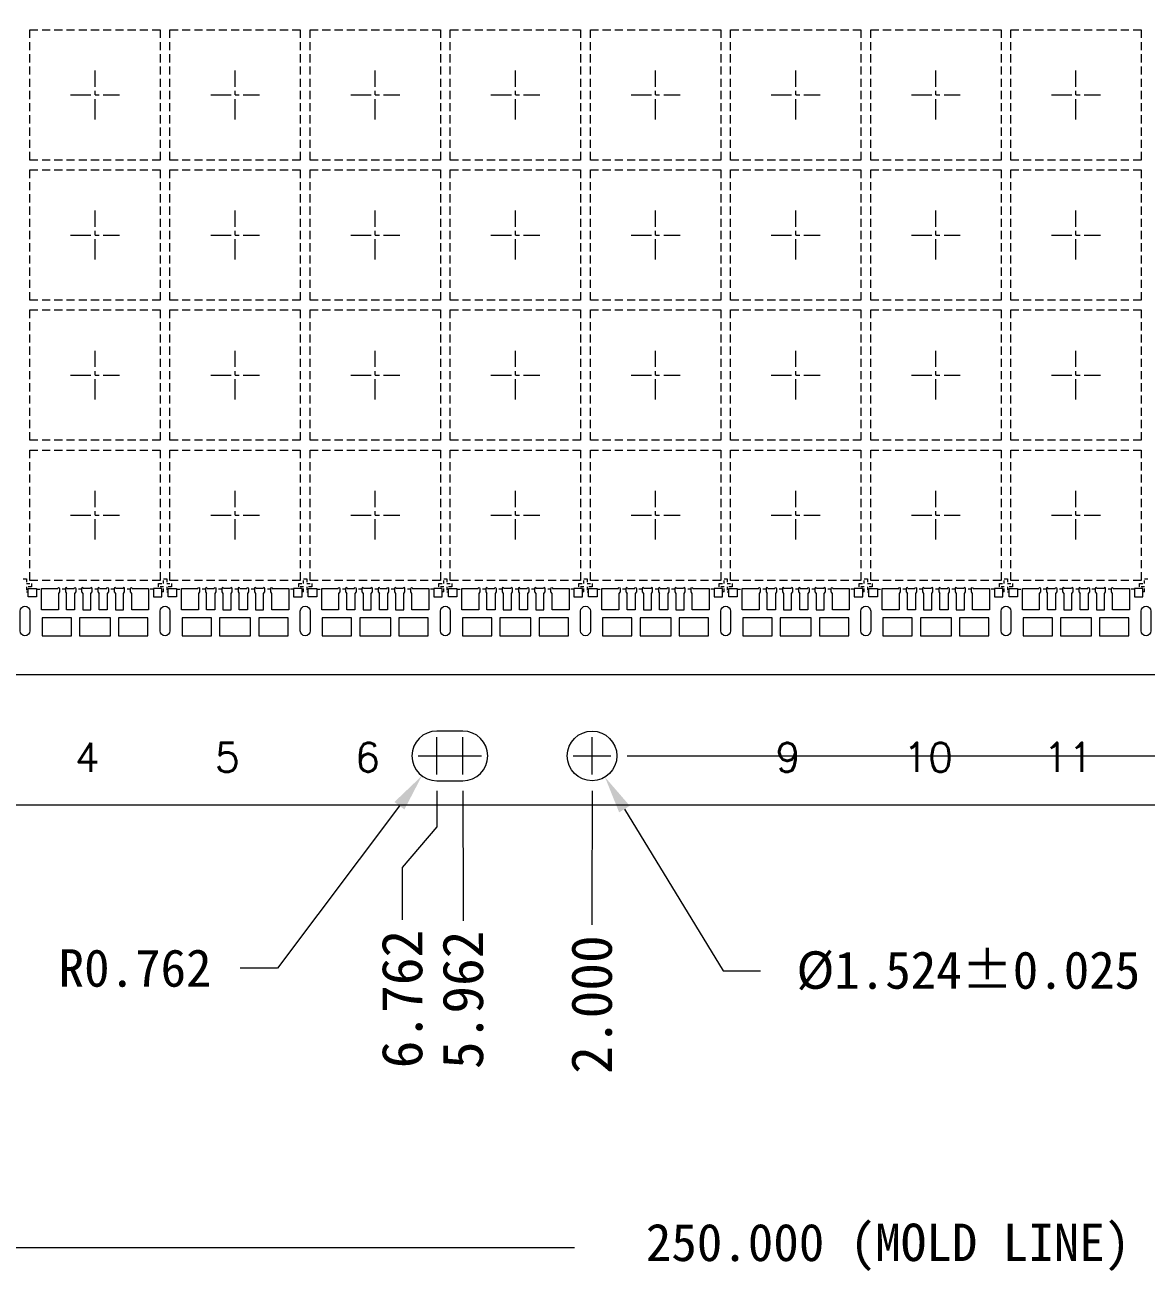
# Model space of a CAD drawing. Header units: millimetres. Extents: x -176 to -53, y -166 to -6.
# Drawn here: x -131.69 to -97.29, y -108.79 to -70.54 of the extents above; entities that cross this region are included whole.
import ezdxf

# ---------------------------------------------------------------- set-up
doc = ezdxf.new("R2010")
doc.units = ezdxf.units.MM
for name, pattern in [('CENTER', [2, 1.25, -0.25, 0.25, -0.25]), ('DASHED', [0.75, 0.5, -0.25]), ('HIDDEN', [0.375, 0.25, -0.125])]:
    doc.linetypes.add(name, pattern=pattern)
doc.layers.get('Defpoints').update_dxf_attribs({"lineweight": 18})
for name, color, linetype, lineweight in [('1', 7, 'Continuous', 18), ('1D', 4, 'Continuous', 18), ('2D', 4, 'Continuous', 18), ('PKG', 6, 'HIDDEN', 9)]:
    doc.layers.add(name, color=color, linetype=linetype, lineweight=lineweight)
doc.layers.add('中心线', color=1, linetype='CENTER')
doc.layers.add('标注', color=4, linetype='Continuous')
doc.styles.add('宋体', font='SimSun.ttf')
doc.dimstyles.new('St. ZB', dxfattribs={"dimtxt": 1.25, "dimasz": 0.8, "dimexe": 0.3, "dimexo": 0.2, "dimgap": 0.3, "dimtad": 0, "dimdec": 3, "dimzin": 0, "dimdsep": 46, "dimtxsty": '宋体', "dimcen": 0.09, "dimdle": 1.6, "dimclrd": 7, "dimclre": 1, "dimclrt": 256, "dimadec": 0, "dimazin": 0, "dimtfac": 1, "dimtdec": 3, "dimtmove": 0, "dimatfit": 3, "dimfxl": 1, "dimtolj": 1, "dimtzin": 0, "dimarcsym": 0})

# ---------------------------------------------------------------- blocks, each defined once
blk = doc.blocks.new('*D10')
at = {"layer": 'Defpoints', "color": 0, "transparency": 16777216}
for p in [(2203.711, 712.452), (2234.511, 657.764), (2246.019, 657.764)]:
    blk.add_point(p, dxfattribs=at)
at = {"layer": '标注', "color": 4, "linetype": 'Continuous', "lineweight": 5, "transparency": 16777216}
blk.add_line((2235.011, 657.764), (2246.019, 657.764), dxfattribs=at)
at = {"layer": '标注', "lineweight": 0, "transparency": 16777216, "insert": (2248.895, 657.764), "char_height": 1.25, "attachment_point": 5, "style": '宋体'}
blk.add_mtext('\\A1;54.688', dxfattribs=at)
blk = doc.blocks.new('*D11')
at = {"layer": 'Defpoints', "color": 0, "transparency": 16777216}
for p in [(2203.711, 712.452), (2234.511, 653.464), (2246.019, 653.464)]:
    blk.add_point(p, dxfattribs=at)
at = {"layer": '标注', "color": 4, "linetype": 'Continuous', "lineweight": 5, "transparency": 16777216}
blk.add_line((2235.011, 653.464), (2246.019, 653.464), dxfattribs=at)
at = {"layer": '标注', "lineweight": 0, "transparency": 16777216, "insert": (2248.895, 653.464), "char_height": 1.25, "attachment_point": 5, "style": '宋体'}
blk.add_mtext('\\A1;58.988', dxfattribs=at)
blk = doc.blocks.new('*D12')
at = {"layer": 'Defpoints', "color": 0, "transparency": 16777216}
for p in [(2203.711, 712.452), (2234.511, 649.164), (2246.019, 649.164)]:
    blk.add_point(p, dxfattribs=at)
at = {"layer": '标注', "color": 4, "linetype": 'Continuous', "lineweight": 5, "transparency": 16777216}
blk.add_line((2235.011, 649.164), (2246.019, 649.164), dxfattribs=at)
at = {"layer": '标注', "lineweight": 0, "transparency": 16777216, "insert": (2248.906, 649.164), "char_height": 1.25, "attachment_point": 5, "style": '宋体'}
blk.add_mtext('\\A1;63.288', dxfattribs=at)
blk = doc.blocks.new('*D13')
at = {"layer": 'Defpoints', "color": 0, "transparency": 16777216}
for p in [(2203.711, 712.452), (2234.511, 644.864), (2246.019, 644.864)]:
    blk.add_point(p, dxfattribs=at)
at = {"layer": '标注', "color": 4, "linetype": 'Continuous', "lineweight": 5, "transparency": 16777216}
blk.add_line((2235.011, 644.864), (2246.019, 644.864), dxfattribs=at)
at = {"layer": '标注', "lineweight": 0, "transparency": 16777216, "insert": (2248.906, 644.864), "char_height": 1.25, "attachment_point": 5, "style": '宋体'}
blk.add_mtext('\\A1;67.588', dxfattribs=at)
blk = doc.blocks.new('*D37')
at = {"layer": 'Defpoints', "color": 0, "transparency": 16777216}
for p in [(2203.711, 712.452), (2158.499, 638.978), (2164.966, 638.964)]:
    blk.add_point(p, dxfattribs=at)
at = {"layer": '标注', "color": 4, "linetype": 'Continuous', "lineweight": 5, "transparency": 16777216}
for p, q in [((2160.099, 638.978), (2158.499, 638.978)), ((2161.699, 638.964), (2160.099, 638.978)), ((2164.466, 638.964), (2161.699, 638.964))]:
    blk.add_line(p, q, dxfattribs=at)
at = {"layer": '标注', "lineweight": 0, "transparency": 16777216, "insert": (2149.791, 638.978), "char_height": 1.25, "attachment_point": 5, "style": '宋体'}
blk.add_mtext('\\A1;73.4880%%p0.300 TAPE', dxfattribs=at)
blk = doc.blocks.new('*D38')
at = {"layer": 'Defpoints', "color": 0, "transparency": 16777216}
for p in [(2203.711, 712.452), (2158.577, 635.95), (2165.461, 635.964)]:
    blk.add_point(p, dxfattribs=at)
at = {"layer": '标注', "color": 4, "linetype": 'Continuous', "lineweight": 5, "transparency": 16777216}
for p, q in [((2160.177, 635.95), (2158.577, 635.95)), ((2161.777, 635.964), (2160.177, 635.95)), ((2164.961, 635.964), (2161.777, 635.964))]:
    blk.add_line(p, q, dxfattribs=at)
at = {"layer": '标注', "lineweight": 0, "transparency": 16777216, "insert": (2155.704, 635.95), "char_height": 1.25, "attachment_point": 5, "style": '宋体'}
blk.add_mtext('\\A1;76.488', dxfattribs=at)
blk = doc.blocks.new('*D41')
at = {"layer": 'Defpoints', "color": 0, "transparency": 16777216}
for p in [(2203.711, 712.452), (2196.949, 636.901), (2195.888, 632.449)]:
    blk.add_point(p, dxfattribs=at)
at = {"layer": '标注', "color": 4, "linetype": 'Continuous', "lineweight": 5, "transparency": 16777216}
for p, q in [((2196.949, 636.401), (2196.949, 635.301)), ((2196.949, 635.301), (2195.888, 634.049)), ((2195.888, 634.049), (2195.888, 632.449))]:
    blk.add_line(p, q, dxfattribs=at)
at = {"layer": '标注', "lineweight": 0, "transparency": 16777216, "insert": (2195.888, 630.013), "char_height": 1.25, "attachment_point": 5, "rotation": 90, "style": '宋体'}
blk.add_mtext('\\A1;6.762', dxfattribs=at)
blk = doc.blocks.new('*D42')
at = {"layer": 'Defpoints', "color": 0, "transparency": 16777216}
for p in [(2203.711, 712.452), (2197.749, 636.901), (2197.753, 632.417)]:
    blk.add_point(p, dxfattribs=at)
at = {"layer": '标注', "color": 4, "linetype": 'Continuous', "lineweight": 5, "transparency": 16777216}
for p, q in [((2197.749, 636.401), (2197.749, 635.301)), ((2197.749, 635.301), (2197.753, 634.017)), ((2197.753, 634.017), (2197.753, 632.417))]:
    blk.add_line(p, q, dxfattribs=at)
at = {"layer": '标注', "lineweight": 0, "transparency": 16777216, "insert": (2197.753, 629.99), "char_height": 1.25, "attachment_point": 5, "rotation": 90, "style": '宋体'}
blk.add_mtext('\\A1;5.962', dxfattribs=at)
blk = doc.blocks.new('*D43')
at = {"layer": 'Defpoints', "color": 0, "transparency": 16777216}
for p in [(2203.711, 712.452), (2201.711, 636.901), (2201.704, 632.289)]:
    blk.add_point(p, dxfattribs=at)
at = {"layer": '标注', "color": 4, "linetype": 'Continuous', "lineweight": 5, "transparency": 16777216}
for p, q in [((2201.711, 636.401), (2201.711, 635.301)), ((2201.711, 635.301), (2201.704, 633.889)), ((2201.704, 633.889), (2201.704, 632.289))]:
    blk.add_line(p, q, dxfattribs=at)
at = {"layer": '标注', "lineweight": 0, "transparency": 16777216, "insert": (2201.704, 629.845), "char_height": 1.25, "attachment_point": 5, "rotation": 90, "style": '宋体'}
blk.add_mtext('\\A1;2.000', dxfattribs=at)
blk = doc.blocks.new('*D44')
at = {"layer": 'Defpoints', "color": 0, "transparency": 16777216}
for p in [(2203.711, 712.452), (2202.286, 637.476), (2246.253, 636.875)]:
    blk.add_point(p, dxfattribs=at)
at = {"layer": '标注', "color": 4, "linetype": 'Continuous', "lineweight": 5, "transparency": 16777216}
for p, q in [((2202.786, 637.476), (2243.053, 637.476)), ((2243.053, 637.476), (2244.653, 636.875)), ((2244.653, 636.875), (2246.253, 636.875))]:
    blk.add_line(p, q, dxfattribs=at)
at = {"layer": '标注', "lineweight": 0, "transparency": 16777216, "insert": (2249.133, 636.875), "char_height": 1.25, "attachment_point": 5, "style": '宋体'}
blk.add_mtext('\\A1;74.976', dxfattribs=at)
blk = doc.blocks.new('*D45')
at = {"layer": 'Defpoints', "color": 0, "transparency": 16777216}
for p in [(2203.711, 712.452), (2158.046, 647.464), (2164.461, 647.464)]:
    blk.add_point(p, dxfattribs=at)
at = {"layer": '标注', "color": 4, "linetype": 'Continuous', "lineweight": 5, "transparency": 16777216}
blk.add_line((2163.961, 647.464), (2158.046, 647.464), dxfattribs=at)
at = {"layer": '标注', "lineweight": 0, "transparency": 16777216, "insert": (2155.159, 647.464), "char_height": 1.25, "attachment_point": 5, "style": '宋体'}
blk.add_mtext('\\A1;64.988', dxfattribs=at)
blk = doc.blocks.new('*D47')
at = {"layer": 'Defpoints', "color": 0, "transparency": 16777216}
for p in [(2203.711, 712.452), (2168.961, 639.964), (2167.668, 632.405)]:
    blk.add_point(p, dxfattribs=at)
at = {"layer": '标注', "color": 4, "linetype": 'Continuous', "lineweight": 5, "transparency": 16777216}
for p, q in [((2168.961, 639.464), (2168.961, 635.605)), ((2168.961, 635.605), (2167.668, 634.005)), ((2167.668, 634.005), (2167.668, 632.405))]:
    blk.add_line(p, q, dxfattribs=at)
at = {"layer": '标注', "lineweight": 0, "transparency": 16777216, "insert": (2167.668, 629.521), "char_height": 1.25, "attachment_point": 5, "rotation": 90, "style": '宋体'}
blk.add_mtext('\\A1;34.750', dxfattribs=at)

msp = doc.modelspace()

# ---------------------------------------------------------------- hatches: boundary and pattern name
at = {"layer": '标注', "lineweight": 0}
for points in [[(-120.3512, -94.393), (-120.0445, -94.623), (-119.5079, -93.588)], [(-113.1296, -94.511), (-113.4569, -94.7105), (-113.892, -93.6289)]]:
    msp.add_hatch(color=256, dxfattribs=at).paths.add_polyline_path(points, flags=0)

# ---------------------------------------------------------------- linework, layer by layer
at = {"color": 6, "linetype": 'ByBlock', "lineweight": 0, "elevation": -0.0291}
msp.add_lwpolyline([(-75.0388, -94.4903), (-150.5388, -94.4903), (-151.5388, -93.4903), (-151.5388, -93.4903), (-151.5388, -93.4903), (-151.5388, -82.9903), (-150.9388, -82.9903, 0.4142136), (-150.5388, -82.5903), (-150.5388, -63.3903, 0.4142136), (-150.9388, -62.9903), (-151.5388, -62.9903), (-151.5388, -47.9903), (-150.9388, -47.9903, 0.4142136), (-150.5388, -47.5903), (-150.5388, -28.3903, 0.4142136), (-150.9388, -27.9903), (-151.5388, -27.9903), (-151.5388, -17.4903), (-151.5388, -17.4903), (-151.5388, -17.4903), (-150.5388, -16.4903), (-75.0388, -16.4903)], format="xyb", dxfattribs=at)
at = {"lineweight": 0, "ltscale": 10, "elevation": -0.0291}
for points in [[(-131.5388, -88.5353), (-131.5388, -89.1403, -1), (-131.8388, -89.1403), (-131.8388, -88.5353, -1)], [(-127.2388, -88.5353), (-127.2388, -89.1403, -1), (-127.5388, -89.1403), (-127.5388, -88.5353, -1)], [(-122.9388, -88.5353), (-122.9388, -89.1403, -1), (-123.2388, -89.1403), (-123.2388, -88.5353, -1)], [(-118.6388, -88.5353), (-118.6388, -89.1403, -1), (-118.9388, -89.1403), (-118.9388, -88.5353, -1)], [(-114.3388, -88.5353), (-114.3388, -89.1403, -1), (-114.6388, -89.1403), (-114.6388, -88.5353, -1)], [(-110.0388, -88.5353), (-110.0388, -89.1403, -1), (-110.3388, -89.1403), (-110.3388, -88.5353, -1)], [(-105.7388, -88.5353), (-105.7388, -89.1403, -1), (-106.0388, -89.1403), (-106.0388, -88.5353, -1)], [(-101.4388, -88.5353), (-101.4388, -89.1403, -1), (-101.7388, -89.1403), (-101.7388, -88.5353, -1)], [(-97.1388, -88.5353), (-97.1388, -89.1403, -1), (-97.4388, -89.1403), (-97.4388, -88.5353, -1)]]:
    msp.add_lwpolyline(points, format="xyb", close=True, dxfattribs=at)
for points in [[(-131.1638, -88.7403), (-131.1638, -89.2903), (-130.2638, -89.2903), (-130.2638, -88.7403)], [(-130.0138, -88.7403), (-130.0138, -89.2903), (-129.0638, -89.2903), (-129.0638, -88.7403)], [(-128.8138, -88.7403), (-128.8138, -89.2903), (-127.9138, -89.2903), (-127.9138, -88.7403)], [(-126.8638, -88.7403), (-126.8638, -89.2903), (-125.9638, -89.2903), (-125.9638, -88.7403)], [(-125.7138, -88.7403), (-125.7138, -89.2903), (-124.7638, -89.2903), (-124.7638, -88.7403)], [(-124.5138, -88.7403), (-124.5138, -89.2903), (-123.6138, -89.2903), (-123.6138, -88.7403)], [(-122.5638, -88.7403), (-122.5638, -89.2903), (-121.6638, -89.2903), (-121.6638, -88.7403)], [(-121.4138, -88.7403), (-121.4138, -89.2903), (-120.4638, -89.2903), (-120.4638, -88.7403)], [(-120.2138, -88.7403), (-120.2138, -89.2903), (-119.3138, -89.2903), (-119.3138, -88.7403)], [(-118.2638, -88.7403), (-118.2638, -89.2903), (-117.3638, -89.2903), (-117.3638, -88.7403)], [(-117.1138, -88.7403), (-117.1138, -89.2903), (-116.1638, -89.2903), (-116.1638, -88.7403)], [(-115.9138, -88.7403), (-115.9138, -89.2903), (-115.0138, -89.2903), (-115.0138, -88.7403)], [(-113.9638, -88.7403), (-113.9638, -89.2903), (-113.0638, -89.2903), (-113.0638, -88.7403)], [(-112.8138, -88.7403), (-112.8138, -89.2903), (-111.8638, -89.2903), (-111.8638, -88.7403)], [(-111.6138, -88.7403), (-111.6138, -89.2903), (-110.7138, -89.2903), (-110.7138, -88.7403)], [(-109.6638, -88.7403), (-109.6638, -89.2903), (-108.7638, -89.2903), (-108.7638, -88.7403)], [(-108.5138, -88.7403), (-108.5138, -89.2903), (-107.5638, -89.2903), (-107.5638, -88.7403)], [(-107.3138, -88.7403), (-107.3138, -89.2903), (-106.4138, -89.2903), (-106.4138, -88.7403)], [(-105.3638, -88.7403), (-105.3638, -89.2903), (-104.4638, -89.2903), (-104.4638, -88.7403)], [(-104.2138, -88.7403), (-104.2138, -89.2903), (-103.2638, -89.2903), (-103.2638, -88.7403)], [(-103.0138, -88.7403), (-103.0138, -89.2903), (-102.1138, -89.2903), (-102.1138, -88.7403)], [(-101.0638, -88.7403), (-101.0638, -89.2903), (-100.1638, -89.2903), (-100.1638, -88.7403)], [(-99.9138, -88.7403), (-99.9138, -89.2903), (-98.9638, -89.2903), (-98.9638, -88.7403)], [(-98.7138, -88.7403), (-98.7138, -89.2903), (-97.8138, -89.2903), (-97.8138, -88.7403)]]:
    msp.add_lwpolyline(points, close=True, dxfattribs=at)
at = {"layer": '1', "lineweight": 0, "elevation": -0.0291}
for points in [[(-131.3338, -87.8353), (-131.3338, -88.0953), (-131.5938, -88.0953), (-131.5938, -87.8353)], [(-127.7438, -87.8353), (-127.7438, -88.0953), (-127.4838, -88.0953), (-127.4838, -87.8353)], [(-127.0338, -87.8353), (-127.0338, -88.0953), (-127.2938, -88.0953), (-127.2938, -87.8353)], [(-123.4438, -87.8353), (-123.4438, -88.0953), (-123.1838, -88.0953), (-123.1838, -87.8353)], [(-122.7338, -87.8353), (-122.7338, -88.0953), (-122.9938, -88.0953), (-122.9938, -87.8353)], [(-119.1438, -87.8353), (-119.1438, -88.0953), (-118.8838, -88.0953), (-118.8838, -87.8353)], [(-118.4338, -87.8353), (-118.4338, -88.0953), (-118.6938, -88.0953), (-118.6938, -87.8353)], [(-114.8438, -87.8353), (-114.8438, -88.0953), (-114.5838, -88.0953), (-114.5838, -87.8353)], [(-114.1338, -87.8353), (-114.1338, -88.0953), (-114.3938, -88.0953), (-114.3938, -87.8353)], [(-110.5438, -87.8353), (-110.5438, -88.0953), (-110.2838, -88.0953), (-110.2838, -87.8353)], [(-109.8338, -87.8353), (-109.8338, -88.0953), (-110.0938, -88.0953), (-110.0938, -87.8353)], [(-106.2438, -87.8353), (-106.2438, -88.0953), (-105.9838, -88.0953), (-105.9838, -87.8353)], [(-105.5338, -87.8353), (-105.5338, -88.0953), (-105.7938, -88.0953), (-105.7938, -87.8353)], [(-101.9438, -87.8353), (-101.9438, -88.0953), (-101.6838, -88.0953), (-101.6838, -87.8353)], [(-101.2338, -87.8353), (-101.2338, -88.0953), (-101.4938, -88.0953), (-101.4938, -87.8353)], [(-97.6438, -87.8353), (-97.6438, -88.0953), (-97.3838, -88.0953), (-97.3838, -87.8353)]]:
    msp.add_lwpolyline(points, close=True, dxfattribs=at)
for points in [[(-130.6638, -87.9903), (-130.6638, -88.4903), (-131.1838, -88.4903), (-131.1838, -87.8353), (-130.6788, -87.8353, -1), (-130.6288, -87.8353), (-130.6288, -87.9403)], [(-128.4488, -87.9403), (-128.4488, -87.8353, -1), (-128.3988, -87.8353), (-127.8938, -87.8353), (-127.8938, -88.4903), (-128.4138, -88.4903), (-128.4138, -87.9903)], [(-126.3638, -87.9903), (-126.3638, -88.4903), (-126.8838, -88.4903), (-126.8838, -87.8353), (-126.3788, -87.8353, -1), (-126.3288, -87.8353), (-126.3288, -87.9403)], [(-124.1488, -87.9403), (-124.1488, -87.8353, -1), (-124.0988, -87.8353), (-123.5938, -87.8353), (-123.5938, -88.4903), (-124.1138, -88.4903), (-124.1138, -87.9903)], [(-122.0638, -87.9903), (-122.0638, -88.4903), (-122.5838, -88.4903), (-122.5838, -87.8353), (-122.0788, -87.8353, -1), (-122.0288, -87.8353), (-122.0288, -87.9403)], [(-119.8488, -87.9403), (-119.8488, -87.8353, -1), (-119.7988, -87.8353), (-119.2938, -87.8353), (-119.2938, -88.4903), (-119.8138, -88.4903), (-119.8138, -87.9903)], [(-117.7638, -87.9903), (-117.7638, -88.4903), (-118.2838, -88.4903), (-118.2838, -87.8353), (-117.7788, -87.8353, -1), (-117.7288, -87.8353), (-117.7288, -87.9403)], [(-115.5488, -87.9403), (-115.5488, -87.8353, -1), (-115.4988, -87.8353), (-114.9938, -87.8353), (-114.9938, -88.4903), (-115.5138, -88.4903), (-115.5138, -87.9903)], [(-113.4638, -87.9903), (-113.4638, -88.4903), (-113.9838, -88.4903), (-113.9838, -87.8353), (-113.4788, -87.8353, -1), (-113.4288, -87.8353), (-113.4288, -87.9403)], [(-111.2488, -87.9403), (-111.2488, -87.8353, -1), (-111.1988, -87.8353), (-110.6938, -87.8353), (-110.6938, -88.4903), (-111.2138, -88.4903), (-111.2138, -87.9903)], [(-109.1638, -87.9903), (-109.1638, -88.4903), (-109.6838, -88.4903), (-109.6838, -87.8353), (-109.1788, -87.8353, -1), (-109.1288, -87.8353), (-109.1288, -87.9403)], [(-106.9488, -87.9403), (-106.9488, -87.8353, -1), (-106.8988, -87.8353), (-106.3938, -87.8353), (-106.3938, -88.4903), (-106.9138, -88.4903), (-106.9138, -87.9903)], [(-104.8638, -87.9903), (-104.8638, -88.4903), (-105.3838, -88.4903), (-105.3838, -87.8353), (-104.8788, -87.8353, -1), (-104.8288, -87.8353), (-104.8288, -87.9403)], [(-102.6488, -87.9403), (-102.6488, -87.8353, -1), (-102.5988, -87.8353), (-102.0938, -87.8353), (-102.0938, -88.4903), (-102.6138, -88.4903), (-102.6138, -87.9903)], [(-100.5638, -87.9903), (-100.5638, -88.4903), (-101.0838, -88.4903), (-101.0838, -87.8353), (-100.5788, -87.8353, -1), (-100.5288, -87.8353), (-100.5288, -87.9403)], [(-98.3488, -87.9403), (-98.3488, -87.8353, -1), (-98.2988, -87.8353), (-97.7938, -87.8353), (-97.7938, -88.4903), (-98.3138, -88.4903), (-98.3138, -87.9903)], [(-118.2508, -93.7403, 1), (-118.2508, -92.2163), (-119.0508, -92.2163, 1), (-119.0508, -93.7403)]]:
    msp.add_lwpolyline(points, format="xyb", close=True, dxfattribs=at)
at = {"layer": '1', "color": 7, "lineweight": 0, "elevation": -0.0291}
for points in [[(-130.3988, -87.8353, 1), (-130.4488, -87.8353), (-130.4488, -87.9403), (-130.4138, -87.9903)], [(-129.3988, -87.8353, 1), (-129.4488, -87.8353), (-129.4488, -87.9403), (-129.4138, -87.9903)], [(-126.0988, -87.8353, 1), (-126.1488, -87.8353), (-126.1488, -87.9403), (-126.1138, -87.9903)], [(-125.0988, -87.8353, 1), (-125.1488, -87.8353), (-125.1488, -87.9403), (-125.1138, -87.9903)], [(-121.7988, -87.8353, 1), (-121.8488, -87.8353), (-121.8488, -87.9403), (-121.8138, -87.9903)], [(-120.7988, -87.8353, 1), (-120.8488, -87.8353), (-120.8488, -87.9403), (-120.8138, -87.9903)], [(-117.4988, -87.8353, 1), (-117.5488, -87.8353), (-117.5488, -87.9403), (-117.5138, -87.9903)], [(-116.4988, -87.8353, 1), (-116.5488, -87.8353), (-116.5488, -87.9403), (-116.5138, -87.9903)], [(-113.1988, -87.8353, 1), (-113.2488, -87.8353), (-113.2488, -87.9403), (-113.2138, -87.9903)], [(-112.1988, -87.8353, 1), (-112.2488, -87.8353), (-112.2488, -87.9403), (-112.2138, -87.9903)], [(-108.8988, -87.8353, 1), (-108.9488, -87.8353), (-108.9488, -87.9403), (-108.9138, -87.9903)], [(-107.8988, -87.8353, 1), (-107.9488, -87.8353), (-107.9488, -87.9403), (-107.9138, -87.9903)], [(-104.5988, -87.8353, 1), (-104.6488, -87.8353), (-104.6488, -87.9403), (-104.6138, -87.9903)], [(-103.5988, -87.8353, 1), (-103.6488, -87.8353), (-103.6488, -87.9403), (-103.6138, -87.9903)], [(-100.2988, -87.8353, 1), (-100.3488, -87.8353), (-100.3488, -87.9403), (-100.3138, -87.9903)], [(-99.2988, -87.8353, 1), (-99.3488, -87.8353), (-99.3488, -87.9403), (-99.3138, -87.9903)]]:
    msp.add_lwpolyline(points, format="xyb", dxfattribs=at)
at = {"layer": '1', "lineweight": 0, "elevation": -0.0291}
for points in [[(-130.3988, -87.8353), (-130.1788, -87.8353, -1), (-130.1288, -87.8353), (-130.1288, -87.9403), (-130.1638, -87.9903), (-130.1638, -88.4903), (-130.4138, -88.4903), (-130.4138, -87.9903)], [(-129.3988, -87.8353), (-129.1788, -87.8353, -1), (-129.1288, -87.8353), (-129.1288, -87.9403), (-129.1638, -87.9903), (-129.1638, -88.4903), (-129.4138, -88.4903), (-129.4138, -87.9903)], [(-126.0988, -87.8353), (-125.8788, -87.8353, -1), (-125.8288, -87.8353), (-125.8288, -87.9403), (-125.8638, -87.9903), (-125.8638, -88.4903), (-126.1138, -88.4903), (-126.1138, -87.9903)], [(-125.0988, -87.8353), (-124.8788, -87.8353, -1), (-124.8288, -87.8353), (-124.8288, -87.9403), (-124.8638, -87.9903), (-124.8638, -88.4903), (-125.1138, -88.4903), (-125.1138, -87.9903)], [(-121.7988, -87.8353), (-121.5788, -87.8353, -1), (-121.5288, -87.8353), (-121.5288, -87.9403), (-121.5638, -87.9903), (-121.5638, -88.4903), (-121.8138, -88.4903), (-121.8138, -87.9903)], [(-120.7988, -87.8353), (-120.5788, -87.8353, -1), (-120.5288, -87.8353), (-120.5288, -87.9403), (-120.5638, -87.9903), (-120.5638, -88.4903), (-120.8138, -88.4903), (-120.8138, -87.9903)], [(-117.4988, -87.8353), (-117.2788, -87.8353, -1), (-117.2288, -87.8353), (-117.2288, -87.9403), (-117.2638, -87.9903), (-117.2638, -88.4903), (-117.5138, -88.4903), (-117.5138, -87.9903)], [(-116.4988, -87.8353), (-116.2788, -87.8353, -1), (-116.2288, -87.8353), (-116.2288, -87.9403), (-116.2638, -87.9903), (-116.2638, -88.4903), (-116.5138, -88.4903), (-116.5138, -87.9903)], [(-113.1988, -87.8353), (-112.9788, -87.8353, -1), (-112.9288, -87.8353), (-112.9288, -87.9403), (-112.9638, -87.9903), (-112.9638, -88.4903), (-113.2138, -88.4903), (-113.2138, -87.9903)], [(-112.1988, -87.8353), (-111.9788, -87.8353, -1), (-111.9288, -87.8353), (-111.9288, -87.9403), (-111.9638, -87.9903), (-111.9638, -88.4903), (-112.2138, -88.4903), (-112.2138, -87.9903)], [(-108.8988, -87.8353), (-108.6788, -87.8353, -1), (-108.6288, -87.8353), (-108.6288, -87.9403), (-108.6638, -87.9903), (-108.6638, -88.4903), (-108.9138, -88.4903), (-108.9138, -87.9903)], [(-107.8988, -87.8353), (-107.6788, -87.8353, -1), (-107.6288, -87.8353), (-107.6288, -87.9403), (-107.6638, -87.9903), (-107.6638, -88.4903), (-107.9138, -88.4903), (-107.9138, -87.9903)], [(-104.5988, -87.8353), (-104.3788, -87.8353, -1), (-104.3288, -87.8353), (-104.3288, -87.9403), (-104.3638, -87.9903), (-104.3638, -88.4903), (-104.6138, -88.4903), (-104.6138, -87.9903)], [(-103.5988, -87.8353), (-103.3788, -87.8353, -1), (-103.3288, -87.8353), (-103.3288, -87.9403), (-103.3638, -87.9903), (-103.3638, -88.4903), (-103.6138, -88.4903), (-103.6138, -87.9903)], [(-100.2988, -87.8353), (-100.0788, -87.8353, -1), (-100.0288, -87.8353), (-100.0288, -87.9403), (-100.0638, -87.9903), (-100.0638, -88.4903), (-100.3138, -88.4903), (-100.3138, -87.9903)], [(-99.2988, -87.8353), (-99.0788, -87.8353, -1), (-99.0288, -87.8353), (-99.0288, -87.9403), (-99.0638, -87.9903), (-99.0638, -88.4903), (-99.3138, -88.4903), (-99.3138, -87.9903)]]:
    msp.add_lwpolyline(points, format="xyb", dxfattribs=at)
at = {"layer": '1', "color": 7, "lineweight": 0, "elevation": -0.0291}
for points in [[(-129.6288, -87.8353, 1), (-129.6788, -87.8353), (-129.8988, -87.8353, 1), (-129.9488, -87.8353), (-129.9488, -87.9403), (-129.9138, -87.9903), (-129.9138, -88.4903), (-129.6638, -88.4903), (-129.6638, -87.9903), (-129.6288, -87.9403)], [(-128.6288, -87.8353, 1), (-128.6788, -87.8353), (-128.8988, -87.8353, 1), (-128.9488, -87.8353), (-128.9488, -87.9403), (-128.9138, -87.9903), (-128.9138, -88.4903), (-128.6638, -88.4903), (-128.6638, -87.9903), (-128.6288, -87.9403)], [(-125.3288, -87.8353, 1), (-125.3788, -87.8353), (-125.5988, -87.8353, 1), (-125.6488, -87.8353), (-125.6488, -87.9403), (-125.6138, -87.9903), (-125.6138, -88.4903), (-125.3638, -88.4903), (-125.3638, -87.9903), (-125.3288, -87.9403)], [(-124.3288, -87.8353, 1), (-124.3788, -87.8353), (-124.5988, -87.8353, 1), (-124.6488, -87.8353), (-124.6488, -87.9403), (-124.6138, -87.9903), (-124.6138, -88.4903), (-124.3638, -88.4903), (-124.3638, -87.9903), (-124.3288, -87.9403)], [(-121.0288, -87.8353, 1), (-121.0788, -87.8353), (-121.2988, -87.8353, 1), (-121.3488, -87.8353), (-121.3488, -87.9403), (-121.3138, -87.9903), (-121.3138, -88.4903), (-121.0638, -88.4903), (-121.0638, -87.9903), (-121.0288, -87.9403)], [(-120.0288, -87.8353, 1), (-120.0788, -87.8353), (-120.2988, -87.8353, 1), (-120.3488, -87.8353), (-120.3488, -87.9403), (-120.3138, -87.9903), (-120.3138, -88.4903), (-120.0638, -88.4903), (-120.0638, -87.9903), (-120.0288, -87.9403)], [(-116.7288, -87.8353, 1), (-116.7788, -87.8353), (-116.9988, -87.8353, 1), (-117.0488, -87.8353), (-117.0488, -87.9403), (-117.0138, -87.9903), (-117.0138, -88.4903), (-116.7638, -88.4903), (-116.7638, -87.9903), (-116.7288, -87.9403)], [(-115.7288, -87.8353, 1), (-115.7788, -87.8353), (-115.9988, -87.8353, 1), (-116.0488, -87.8353), (-116.0488, -87.9403), (-116.0138, -87.9903), (-116.0138, -88.4903), (-115.7638, -88.4903), (-115.7638, -87.9903), (-115.7288, -87.9403)], [(-112.4288, -87.8353, 1), (-112.4788, -87.8353), (-112.6988, -87.8353, 1), (-112.7488, -87.8353), (-112.7488, -87.9403), (-112.7138, -87.9903), (-112.7138, -88.4903), (-112.4638, -88.4903), (-112.4638, -87.9903), (-112.4288, -87.9403)], [(-111.4288, -87.8353, 1), (-111.4788, -87.8353), (-111.6988, -87.8353, 1), (-111.7488, -87.8353), (-111.7488, -87.9403), (-111.7138, -87.9903), (-111.7138, -88.4903), (-111.4638, -88.4903), (-111.4638, -87.9903), (-111.4288, -87.9403)], [(-108.1288, -87.8353, 1), (-108.1788, -87.8353), (-108.3988, -87.8353, 1), (-108.4488, -87.8353), (-108.4488, -87.9403), (-108.4138, -87.9903), (-108.4138, -88.4903), (-108.1638, -88.4903), (-108.1638, -87.9903), (-108.1288, -87.9403)], [(-107.1288, -87.8353, 1), (-107.1788, -87.8353), (-107.3988, -87.8353, 1), (-107.4488, -87.8353), (-107.4488, -87.9403), (-107.4138, -87.9903), (-107.4138, -88.4903), (-107.1638, -88.4903), (-107.1638, -87.9903), (-107.1288, -87.9403)], [(-103.8288, -87.8353, 1), (-103.8788, -87.8353), (-104.0988, -87.8353, 1), (-104.1488, -87.8353), (-104.1488, -87.9403), (-104.1138, -87.9903), (-104.1138, -88.4903), (-103.8638, -88.4903), (-103.8638, -87.9903), (-103.8288, -87.9403)], [(-102.8288, -87.8353, 1), (-102.8788, -87.8353), (-103.0988, -87.8353, 1), (-103.1488, -87.8353), (-103.1488, -87.9403), (-103.1138, -87.9903), (-103.1138, -88.4903), (-102.8638, -88.4903), (-102.8638, -87.9903), (-102.8288, -87.9403)], [(-99.5288, -87.8353, 1), (-99.5788, -87.8353), (-99.7988, -87.8353, 1), (-99.8488, -87.8353), (-99.8488, -87.9403), (-99.8138, -87.9903), (-99.8138, -88.4903), (-99.5638, -88.4903), (-99.5638, -87.9903), (-99.5288, -87.9403)], [(-98.5288, -87.8353, 1), (-98.5788, -87.8353), (-98.7988, -87.8353, 1), (-98.8488, -87.8353), (-98.8488, -87.9403), (-98.8138, -87.9903), (-98.8138, -88.4903), (-98.5638, -88.4903), (-98.5638, -87.9903), (-98.5288, -87.9403)]]:
    msp.add_lwpolyline(points, format="xyb", close=True, dxfattribs=at)
at = {"layer": '1', "lineweight": 0}
msp.add_circle((-114.2888, -92.9783, -0.0291), 0.762, dxfattribs=at)
at = {"layer": '1D', "lineweight": 0}
for p, q in [((-119.0508, -93.5533, -0.0291), (-119.0508, -92.4033, -0.0291)), ((-118.2508, -93.5533, -0.0291), (-118.2508, -92.4033, -0.0291)), ((-114.2888, -93.5533, -0.0291), (-114.2888, -92.4033, -0.0291)), ((-119.6258, -92.9783, -0.0291), (-118.4758, -92.9783, -0.0291)), ((-118.8258, -92.9783, -0.0291), (-117.6758, -92.9783, -0.0291)), ((-114.8638, -92.9783, -0.0291), (-113.7138, -92.9783, -0.0291))]:
    msp.add_line(p, q, dxfattribs=at)
at = {"layer": '1D', "color": 1, "lineweight": 0, "elevation": -0.0291}
msp.add_lwpolyline([(-75.0388, -90.4903), (-147.0388, -90.4903), (-147.0388, -20.4903), (-75.0388, -20.4903)], dxfattribs=at)
at = {"layer": '1D', "linetype": 'HIDDEN', "lineweight": 0, "ltscale": 0.1, "elevation": -0.0291}
for points in [[(-131.3338, -87.8603), (-131.1838, -87.8603)], [(-130.4488, -87.8603), (-130.6288, -87.8603)], [(-129.9488, -87.8603), (-130.1288, -87.8603)], [(-129.4488, -87.8603), (-129.6288, -87.8603)], [(-128.9488, -87.8603), (-129.1288, -87.8603)], [(-128.4488, -87.8603), (-128.6288, -87.8603)], [(-127.7438, -87.8603), (-127.8938, -87.8603)], [(-127.0338, -87.8603), (-126.8838, -87.8603)], [(-126.1488, -87.8603), (-126.3288, -87.8603)], [(-125.6488, -87.8603), (-125.8288, -87.8603)], [(-125.1488, -87.8603), (-125.3288, -87.8603)], [(-124.6488, -87.8603), (-124.8288, -87.8603)], [(-124.1488, -87.8603), (-124.3288, -87.8603)], [(-123.4438, -87.8603), (-123.5938, -87.8603)], [(-122.7338, -87.8603), (-122.5838, -87.8603)], [(-121.8488, -87.8603), (-122.0288, -87.8603)], [(-121.3488, -87.8603), (-121.5288, -87.8603)], [(-120.8488, -87.8603), (-121.0288, -87.8603)], [(-120.3488, -87.8603), (-120.5288, -87.8603)], [(-119.8488, -87.8603), (-120.0288, -87.8603)], [(-119.1438, -87.8603), (-119.2938, -87.8603)], [(-118.4338, -87.8603), (-118.2838, -87.8603)], [(-117.5488, -87.8603), (-117.7288, -87.8603)], [(-117.0488, -87.8603), (-117.2288, -87.8603)], [(-116.5488, -87.8603), (-116.7288, -87.8603)], [(-116.0488, -87.8603), (-116.2288, -87.8603)], [(-115.5488, -87.8603), (-115.7288, -87.8603)], [(-114.8438, -87.8603), (-114.9938, -87.8603)], [(-114.1338, -87.8603), (-113.9838, -87.8603)], [(-113.2488, -87.8603), (-113.4288, -87.8603)], [(-112.7488, -87.8603), (-112.9288, -87.8603)], [(-112.2488, -87.8603), (-112.4288, -87.8603)], [(-111.7488, -87.8603), (-111.9288, -87.8603)], [(-111.2488, -87.8603), (-111.4288, -87.8603)], [(-110.5438, -87.8603), (-110.6938, -87.8603)], [(-109.8338, -87.8603), (-109.6838, -87.8603)], [(-108.9488, -87.8603), (-109.1288, -87.8603)], [(-108.4488, -87.8603), (-108.6288, -87.8603)], [(-107.9488, -87.8603), (-108.1288, -87.8603)], [(-107.4488, -87.8603), (-107.6288, -87.8603)], [(-106.9488, -87.8603), (-107.1288, -87.8603)], [(-106.2438, -87.8603), (-106.3938, -87.8603)], [(-105.5338, -87.8603), (-105.3838, -87.8603)], [(-104.6488, -87.8603), (-104.8288, -87.8603)], [(-104.1488, -87.8603), (-104.3288, -87.8603)], [(-103.6488, -87.8603), (-103.8288, -87.8603)], [(-103.1488, -87.8603), (-103.3288, -87.8603)], [(-102.6488, -87.8603), (-102.8288, -87.8603)], [(-101.9438, -87.8603), (-102.0938, -87.8603)], [(-101.2338, -87.8603), (-101.0838, -87.8603)], [(-100.3488, -87.8603), (-100.5288, -87.8603)], [(-99.8488, -87.8603), (-100.0288, -87.8603)], [(-99.3488, -87.8603), (-99.5288, -87.8603)], [(-98.8488, -87.8603), (-99.0288, -87.8603)], [(-98.3488, -87.8603), (-98.5288, -87.8603)], [(-97.6438, -87.8603), (-97.7938, -87.8603)]]:
    msp.add_lwpolyline(points, dxfattribs=at)
at = {"layer": '2D', "color": 4, "linetype": 'HIDDEN', "lineweight": 0, "ltscale": 0.05}
for p, q in [((-131.7388, -87.5403, -0.0291), (-131.6388, -87.5403, -0.0291)), ((-131.6388, -87.5403, -0.0291), (-131.6388, -87.6903, -0.0291)), ((-127.4388, -87.5403, -0.0291), (-127.3388, -87.5403, -0.0291)), ((-127.4388, -87.6903, -0.0291), (-127.4388, -87.5403, -0.0291)), ((-127.3388, -87.5403, -0.0291), (-127.3388, -87.6903, -0.0291)), ((-123.1388, -87.5403, -0.0291), (-123.0388, -87.5403, -0.0291)), ((-123.1388, -87.6903, -0.0291), (-123.1388, -87.5403, -0.0291)), ((-123.0388, -87.5403, -0.0291), (-123.0388, -87.6903, -0.0291)), ((-118.8388, -87.5403, -0.0291), (-118.7388, -87.5403, -0.0291)), ((-118.8388, -87.6903, -0.0291), (-118.8388, -87.5403, -0.0291)), ((-118.7388, -87.5403, -0.0291), (-118.7388, -87.6903, -0.0291)), ((-114.5388, -87.5403, -0.0291), (-114.4388, -87.5403, -0.0291)), ((-114.5388, -87.6903, -0.0291), (-114.5388, -87.5403, -0.0291)), ((-114.4388, -87.5403, -0.0291), (-114.4388, -87.6903, -0.0291)), ((-110.2388, -87.5403, -0.0291), (-110.1388, -87.5403, -0.0291)), ((-110.2388, -87.6903, -0.0291), (-110.2388, -87.5403, -0.0291)), ((-110.1388, -87.5403, -0.0291), (-110.1388, -87.6903, -0.0291)), ((-105.9388, -87.5403, -0.0291), (-105.8388, -87.5403, -0.0291)), ((-105.9388, -87.6903, -0.0291), (-105.9388, -87.5403, -0.0291)), ((-105.8388, -87.5403, -0.0291), (-105.8388, -87.6903, -0.0291)), ((-101.6388, -87.5403, -0.0291), (-101.5388, -87.5403, -0.0291)), ((-101.6388, -87.6903, -0.0291), (-101.6388, -87.5403, -0.0291)), ((-101.5388, -87.5403, -0.0291), (-101.5388, -87.6903, -0.0291)), ((-97.3388, -87.5403, -0.0291), (-97.2388, -87.5403, -0.0291)), ((-97.3388, -87.6903, -0.0291), (-97.3388, -87.5403, -0.0291)), ((-131.6388, -87.6903, -0.0291), (-131.4888, -87.6903, -0.0291)), ((-131.4888, -87.7903, -0.0291), (-131.6388, -87.7903, -0.0291)), ((-131.6388, -87.7903, -0.0291), (-131.6388, -87.9403, -0.0291)), ((-131.6388, -87.9403, -0.0291), (-131.5938, -87.9403, -0.0291)), ((-131.4888, -87.6903, -0.0291), (-131.4888, -87.7903, -0.0291)), ((-127.5888, -87.7903, -0.0291), (-127.5888, -87.6903, -0.0291)), ((-127.5888, -87.6903, -0.0291), (-127.4388, -87.6903, -0.0291)), ((-127.4388, -87.7903, -0.0291), (-127.5888, -87.7903, -0.0291)), ((-127.4388, -87.9403, -0.0291), (-127.4838, -87.9403, -0.0291)), ((-127.4388, -87.9403, -0.0291), (-127.4388, -87.7903, -0.0291)), ((-127.3388, -87.6903, -0.0291), (-127.1888, -87.6903, -0.0291)), ((-127.1888, -87.7903, -0.0291), (-127.3388, -87.7903, -0.0291)), ((-127.3388, -87.7903, -0.0291), (-127.3388, -87.9403, -0.0291)), ((-127.3388, -87.9403, -0.0291), (-127.2938, -87.9403, -0.0291)), ((-127.1888, -87.6903, -0.0291), (-127.1888, -87.7903, -0.0291)), ((-123.2888, -87.7903, -0.0291), (-123.2888, -87.6903, -0.0291)), ((-123.2888, -87.6903, -0.0291), (-123.1388, -87.6903, -0.0291)), ((-123.1388, -87.7903, -0.0291), (-123.2888, -87.7903, -0.0291)), ((-123.1388, -87.9403, -0.0291), (-123.1838, -87.9403, -0.0291)), ((-123.1388, -87.9403, -0.0291), (-123.1388, -87.7903, -0.0291)), ((-123.0388, -87.6903, -0.0291), (-122.8888, -87.6903, -0.0291)), ((-122.8888, -87.7903, -0.0291), (-123.0388, -87.7903, -0.0291)), ((-123.0388, -87.7903, -0.0291), (-123.0388, -87.9403, -0.0291)), ((-123.0388, -87.9403, -0.0291), (-122.9938, -87.9403, -0.0291)), ((-122.8888, -87.6903, -0.0291), (-122.8888, -87.7903, -0.0291)), ((-118.9888, -87.7903, -0.0291), (-118.9888, -87.6903, -0.0291)), ((-118.9888, -87.6903, -0.0291), (-118.8388, -87.6903, -0.0291)), ((-118.8388, -87.7903, -0.0291), (-118.9888, -87.7903, -0.0291)), ((-118.8388, -87.9403, -0.0291), (-118.8838, -87.9403, -0.0291)), ((-118.8388, -87.9403, -0.0291), (-118.8388, -87.7903, -0.0291)), ((-118.7388, -87.6903, -0.0291), (-118.5888, -87.6903, -0.0291)), ((-118.5888, -87.7903, -0.0291), (-118.7388, -87.7903, -0.0291)), ((-118.7388, -87.7903, -0.0291), (-118.7388, -87.9403, -0.0291)), ((-118.7388, -87.9403, -0.0291), (-118.6938, -87.9403, -0.0291)), ((-118.5888, -87.6903, -0.0291), (-118.5888, -87.7903, -0.0291)), ((-114.6888, -87.7903, -0.0291), (-114.6888, -87.6903, -0.0291)), ((-114.6888, -87.6903, -0.0291), (-114.5388, -87.6903, -0.0291)), ((-114.5388, -87.7903, -0.0291), (-114.6888, -87.7903, -0.0291)), ((-114.5388, -87.9403, -0.0291), (-114.5838, -87.9403, -0.0291)), ((-114.5388, -87.9403, -0.0291), (-114.5388, -87.7903, -0.0291)), ((-114.4388, -87.6903, -0.0291), (-114.2888, -87.6903, -0.0291)), ((-114.2888, -87.7903, -0.0291), (-114.4388, -87.7903, -0.0291)), ((-114.4388, -87.7903, -0.0291), (-114.4388, -87.9403, -0.0291)), ((-114.4388, -87.9403, -0.0291), (-114.3938, -87.9403, -0.0291)), ((-114.2888, -87.6903, -0.0291), (-114.2888, -87.7903, -0.0291)), ((-110.3888, -87.7903, -0.0291), (-110.3888, -87.6903, -0.0291)), ((-110.3888, -87.6903, -0.0291), (-110.2388, -87.6903, -0.0291)), ((-110.2388, -87.7903, -0.0291), (-110.3888, -87.7903, -0.0291)), ((-110.2388, -87.9403, -0.0291), (-110.2838, -87.9403, -0.0291)), ((-110.2388, -87.9403, -0.0291), (-110.2388, -87.7903, -0.0291)), ((-110.1388, -87.6903, -0.0291), (-109.9888, -87.6903, -0.0291)), ((-109.9888, -87.7903, -0.0291), (-110.1388, -87.7903, -0.0291)), ((-110.1388, -87.7903, -0.0291), (-110.1388, -87.9403, -0.0291)), ((-110.1388, -87.9403, -0.0291), (-110.0938, -87.9403, -0.0291)), ((-109.9888, -87.6903, -0.0291), (-109.9888, -87.7903, -0.0291)), ((-106.0888, -87.7903, -0.0291), (-106.0888, -87.6903, -0.0291)), ((-106.0888, -87.6903, -0.0291), (-105.9388, -87.6903, -0.0291)), ((-105.9388, -87.7903, -0.0291), (-106.0888, -87.7903, -0.0291)), ((-105.9388, -87.9403, -0.0291), (-105.9838, -87.9403, -0.0291)), ((-105.9388, -87.9403, -0.0291), (-105.9388, -87.7903, -0.0291)), ((-105.8388, -87.6903, -0.0291), (-105.6888, -87.6903, -0.0291)), ((-105.6888, -87.7903, -0.0291), (-105.8388, -87.7903, -0.0291)), ((-105.8388, -87.7903, -0.0291), (-105.8388, -87.9403, -0.0291)), ((-105.8388, -87.9403, -0.0291), (-105.7938, -87.9403, -0.0291)), ((-105.6888, -87.6903, -0.0291), (-105.6888, -87.7903, -0.0291)), ((-101.7888, -87.7903, -0.0291), (-101.7888, -87.6903, -0.0291)), ((-101.7888, -87.6903, -0.0291), (-101.6388, -87.6903, -0.0291)), ((-101.6388, -87.7903, -0.0291), (-101.7888, -87.7903, -0.0291)), ((-101.6388, -87.9403, -0.0291), (-101.6838, -87.9403, -0.0291)), ((-101.6388, -87.9403, -0.0291), (-101.6388, -87.7903, -0.0291)), ((-101.5388, -87.6903, -0.0291), (-101.3888, -87.6903, -0.0291)), ((-101.3888, -87.7903, -0.0291), (-101.5388, -87.7903, -0.0291)), ((-101.5388, -87.7903, -0.0291), (-101.5388, -87.9403, -0.0291)), ((-101.5388, -87.9403, -0.0291), (-101.4938, -87.9403, -0.0291)), ((-101.3888, -87.6903, -0.0291), (-101.3888, -87.7903, -0.0291)), ((-97.4888, -87.7903, -0.0291), (-97.4888, -87.6903, -0.0291)), ((-97.4888, -87.6903, -0.0291), (-97.3388, -87.6903, -0.0291)), ((-97.3388, -87.7903, -0.0291), (-97.4888, -87.7903, -0.0291)), ((-97.3388, -87.9403, -0.0291), (-97.3838, -87.9403, -0.0291)), ((-97.3388, -87.9403, -0.0291), (-97.3388, -87.7903, -0.0291))]:
    msp.add_line(p, q, dxfattribs=at)
at = {"layer": 'PKG', "color": 2, "linetype": 'DASHED', "lineweight": 0, "ltscale": 0.5, "elevation": -0.0291}
for points in [[(-131.5388, -70.6903), (-127.5388, -70.6903), (-127.5388, -74.6903), (-131.5388, -74.6903)], [(-127.2388, -70.6903), (-123.2388, -70.6903), (-123.2388, -74.6903), (-127.2388, -74.6903)], [(-122.9388, -70.6903), (-118.9388, -70.6903), (-118.9388, -74.6903), (-122.9388, -74.6903)], [(-118.6388, -70.6903), (-114.6388, -70.6903), (-114.6388, -74.6903), (-118.6388, -74.6903)], [(-114.3388, -70.6903), (-110.3388, -70.6903), (-110.3388, -74.6903), (-114.3388, -74.6903)], [(-110.0388, -70.6903), (-106.0388, -70.6903), (-106.0388, -74.6903), (-110.0388, -74.6903)], [(-105.7388, -70.6903), (-101.7388, -70.6903), (-101.7388, -74.6903), (-105.7388, -74.6903)], [(-101.4388, -70.6903), (-97.4388, -70.6903), (-97.4388, -74.6903), (-101.4388, -74.6903)], [(-131.5388, -74.9903), (-127.5388, -74.9903), (-127.5388, -78.9903), (-131.5388, -78.9903)], [(-127.2388, -74.9903), (-123.2388, -74.9903), (-123.2388, -78.9903), (-127.2388, -78.9903)], [(-122.9388, -74.9903), (-118.9388, -74.9903), (-118.9388, -78.9903), (-122.9388, -78.9903)], [(-118.6388, -74.9903), (-114.6388, -74.9903), (-114.6388, -78.9903), (-118.6388, -78.9903)], [(-114.3388, -74.9903), (-110.3388, -74.9903), (-110.3388, -78.9903), (-114.3388, -78.9903)], [(-110.0388, -74.9903), (-106.0388, -74.9903), (-106.0388, -78.9903), (-110.0388, -78.9903)], [(-105.7388, -74.9903), (-101.7388, -74.9903), (-101.7388, -78.9903), (-105.7388, -78.9903)], [(-101.4388, -74.9903), (-97.4388, -74.9903), (-97.4388, -78.9903), (-101.4388, -78.9903)], [(-131.5388, -79.2903), (-127.5388, -79.2903), (-127.5388, -83.2903), (-131.5388, -83.2903)], [(-127.2388, -79.2903), (-123.2388, -79.2903), (-123.2388, -83.2903), (-127.2388, -83.2903)], [(-122.9388, -79.2903), (-118.9388, -79.2903), (-118.9388, -83.2903), (-122.9388, -83.2903)], [(-118.6388, -79.2903), (-114.6388, -79.2903), (-114.6388, -83.2903), (-118.6388, -83.2903)], [(-114.3388, -79.2903), (-110.3388, -79.2903), (-110.3388, -83.2903), (-114.3388, -83.2903)], [(-110.0388, -79.2903), (-106.0388, -79.2903), (-106.0388, -83.2903), (-110.0388, -83.2903)], [(-105.7388, -79.2903), (-101.7388, -79.2903), (-101.7388, -83.2903), (-105.7388, -83.2903)], [(-101.4388, -79.2903), (-97.4388, -79.2903), (-97.4388, -83.2903), (-101.4388, -83.2903)], [(-131.5388, -83.5903), (-127.5388, -83.5903), (-127.5388, -87.5903), (-131.5388, -87.5903)], [(-127.2388, -83.5903), (-123.2388, -83.5903), (-123.2388, -87.5903), (-127.2388, -87.5903)], [(-122.9388, -83.5903), (-118.9388, -83.5903), (-118.9388, -87.5903), (-122.9388, -87.5903)], [(-118.6388, -83.5903), (-114.6388, -83.5903), (-114.6388, -87.5903), (-118.6388, -87.5903)], [(-114.3388, -83.5903), (-110.3388, -83.5903), (-110.3388, -87.5903), (-114.3388, -87.5903)], [(-110.0388, -83.5903), (-106.0388, -83.5903), (-106.0388, -87.5903), (-110.0388, -87.5903)], [(-105.7388, -83.5903), (-101.7388, -83.5903), (-101.7388, -87.5903), (-105.7388, -87.5903)], [(-101.4388, -83.5903), (-97.4388, -83.5903), (-97.4388, -87.5903), (-101.4388, -87.5903)]]:
    msp.add_lwpolyline(points, close=True, dxfattribs=at)
at = {"layer": '中心线', "color": 1, "linetype": 'CENTER', "lineweight": 0, "ltscale": 0.5}
for p, q in [((-129.5388, -73.4403, -0.0291), (-129.5388, -71.9403, -0.0291)), ((-125.2388, -73.4403, -0.0291), (-125.2388, -71.9403, -0.0291)), ((-120.9388, -73.4403, -0.0291), (-120.9388, -71.9403, -0.0291)), ((-116.6388, -73.4403, -0.0291), (-116.6388, -71.9403, -0.0291)), ((-112.3388, -73.4403, -0.0291), (-112.3388, -71.9403, -0.0291)), ((-108.0388, -73.4403, -0.0291), (-108.0388, -71.9403, -0.0291)), ((-103.7388, -73.4403, -0.0291), (-103.7388, -71.9403, -0.0291)), ((-99.4388, -73.4403, -0.0291), (-99.4388, -71.9403, -0.0291)), ((-130.2888, -72.6903, -0.0291), (-128.7888, -72.6903, -0.0291)), ((-125.9888, -72.6903, -0.0291), (-124.4888, -72.6903, -0.0291)), ((-121.6888, -72.6903, -0.0291), (-120.1888, -72.6903, -0.0291)), ((-117.3888, -72.6903, -0.0291), (-115.8888, -72.6903, -0.0291)), ((-113.0888, -72.6903, -0.0291), (-111.5888, -72.6903, -0.0291)), ((-108.7888, -72.6903, -0.0291), (-107.2888, -72.6903, -0.0291)), ((-104.4888, -72.6903, -0.0291), (-102.9888, -72.6903, -0.0291)), ((-100.1888, -72.6903, -0.0291), (-98.6888, -72.6903, -0.0291)), ((-129.5388, -77.7403, -0.0291), (-129.5388, -76.2403, -0.0291)), ((-125.2388, -77.7403, -0.0291), (-125.2388, -76.2403, -0.0291)), ((-120.9388, -77.7403, -0.0291), (-120.9388, -76.2403, -0.0291)), ((-116.6388, -77.7403, -0.0291), (-116.6388, -76.2403, -0.0291)), ((-112.3388, -77.7403, -0.0291), (-112.3388, -76.2403, -0.0291)), ((-108.0388, -77.7403, -0.0291), (-108.0388, -76.2403, -0.0291)), ((-103.7388, -77.7403, -0.0291), (-103.7388, -76.2403, -0.0291)), ((-99.4388, -77.7403, -0.0291), (-99.4388, -76.2403, -0.0291)), ((-130.2888, -76.9903, -0.0291), (-128.7888, -76.9903, -0.0291)), ((-125.9888, -76.9903, -0.0291), (-124.4888, -76.9903, -0.0291)), ((-121.6888, -76.9903, -0.0291), (-120.1888, -76.9903, -0.0291)), ((-117.3888, -76.9903, -0.0291), (-115.8888, -76.9903, -0.0291)), ((-113.0888, -76.9903, -0.0291), (-111.5888, -76.9903, -0.0291)), ((-108.7888, -76.9903, -0.0291), (-107.2888, -76.9903, -0.0291)), ((-104.4888, -76.9903, -0.0291), (-102.9888, -76.9903, -0.0291)), ((-100.1888, -76.9903, -0.0291), (-98.6888, -76.9903, -0.0291)), ((-129.5388, -82.0403, -0.0291), (-129.5388, -80.5403, -0.0291)), ((-125.2388, -82.0403, -0.0291), (-125.2388, -80.5403, -0.0291)), ((-120.9388, -82.0403, -0.0291), (-120.9388, -80.5403, -0.0291)), ((-116.6388, -82.0403, -0.0291), (-116.6388, -80.5403, -0.0291)), ((-112.3388, -82.0403, -0.0291), (-112.3388, -80.5403, -0.0291)), ((-108.0388, -82.0403, -0.0291), (-108.0388, -80.5403, -0.0291)), ((-103.7388, -82.0403, -0.0291), (-103.7388, -80.5403, -0.0291)), ((-99.4388, -82.0403, -0.0291), (-99.4388, -80.5403, -0.0291)), ((-130.2888, -81.2903, -0.0291), (-128.7888, -81.2903, -0.0291)), ((-125.9888, -81.2903, -0.0291), (-124.4888, -81.2903, -0.0291)), ((-121.6888, -81.2903, -0.0291), (-120.1888, -81.2903, -0.0291)), ((-117.3888, -81.2903, -0.0291), (-115.8888, -81.2903, -0.0291)), ((-113.0888, -81.2903, -0.0291), (-111.5888, -81.2903, -0.0291)), ((-108.7888, -81.2903, -0.0291), (-107.2888, -81.2903, -0.0291)), ((-104.4888, -81.2903, -0.0291), (-102.9888, -81.2903, -0.0291)), ((-100.1888, -81.2903, -0.0291), (-98.6888, -81.2903, -0.0291)), ((-129.5388, -86.3403, -0.0291), (-129.5388, -84.8403, -0.0291)), ((-125.2388, -86.3403, -0.0291), (-125.2388, -84.8403, -0.0291)), ((-120.9388, -86.3403, -0.0291), (-120.9388, -84.8403, -0.0291)), ((-116.6388, -86.3403, -0.0291), (-116.6388, -84.8403, -0.0291)), ((-112.3388, -86.3403, -0.0291), (-112.3388, -84.8403, -0.0291)), ((-108.0388, -86.3403, -0.0291), (-108.0388, -84.8403, -0.0291)), ((-103.7388, -86.3403, -0.0291), (-103.7388, -84.8403, -0.0291)), ((-99.4388, -86.3403, -0.0291), (-99.4388, -84.8403, -0.0291)), ((-130.2888, -85.5903, -0.0291), (-128.7888, -85.5903, -0.0291)), ((-125.9888, -85.5903, -0.0291), (-124.4888, -85.5903, -0.0291)), ((-121.6888, -85.5903, -0.0291), (-120.1888, -85.5903, -0.0291)), ((-117.3888, -85.5903, -0.0291), (-115.8888, -85.5903, -0.0291)), ((-113.0888, -85.5903, -0.0291), (-111.5888, -85.5903, -0.0291)), ((-108.7888, -85.5903, -0.0291), (-107.2888, -85.5903, -0.0291)), ((-104.4888, -85.5903, -0.0291), (-102.9888, -85.5903, -0.0291)), ((-100.1888, -85.5903, -0.0291), (-98.6888, -85.5903, -0.0291))]:
    msp.add_line(p, q, dxfattribs=at)
at = {"layer": '标注', "lineweight": 0}
for p, q in [((-120.1978, -94.508, -0.0291), (-123.9391, -99.4971, -0.0291)), ((-113.2933, -94.6107, -0.0291), (-110.2652, -99.5763, -0.0291)), ((-123.9391, -99.4971, -0.0291), (-125.0891, -99.4971, -0.0291)), ((-110.2652, -99.5763, -0.0291), (-109.1152, -99.5763, -0.0291)), ((-146.0334, -108.0634, -0.0291), (-114.8268, -108.0634, -0.0291))]:
    msp.add_line(p, q, dxfattribs=at)

# ---------------------------------------------------------------- texts
at = {"layer": '标注', "lineweight": 0, "char_height": 0.892857, "attachment_point": 5, "style": '宋体'}
for s, insert in [('{\\Fsimplex|c134;4}', (-129.7769, -93.0212, -0.1531)), ('{\\Fsimplex|c134;5}', (-125.4769, -93.0212, -0.1531)), ('{\\Fsimplex|c134;6}', (-121.1769, -93.0212, -0.1531)), ('{\\Fsimplex|c134;9}', (-108.2769, -93.0212, -0.1531)), ('{\\Fsimplex|c134;10}', (-103.9769, -93.0212, -0.1531)), ('{\\Fsimplex|c134;11}', (-99.6769, -93.0212, -0.1531))]:
    msp.add_mtext(s, dxfattribs=dict(at, insert=insert))
at = {"layer": '标注', "lineweight": 0, "char_height": 1.15, "attachment_point": 5, "style": '宋体'}
for s, insert, width in [('R0.762', (-128.3091, -99.4971, -0.0291), 17.085714), ('%%C1.524%%P0.025', (-102.7421, -99.5763, -0.0291), 35.978571), ('250.000 (MOLD LINE)', (-105.2058, -108.0634, -0.0291), 56.35)]:
    msp.add_mtext(s, dxfattribs=dict(at, insert=insert, width=width))

# ---------------------------------------------------------------- dimensions: what is measured, and where the dimension line sits
at = {"layer": '标注', "lineweight": 0}
dim = msp.add_ordinate_dim(feature_location=(-151.0331, -91.4903, -0.0291), offset=(-6.4678, 0.0137), dtype=0, origin=(-112.2888, -18.0023, -0.0291), text='73.4880%%p0.300 TAPE', dimstyle='St. ZB', override={"dimexo": 0.5, "dimtxsty": '宋体', "dimsah": 1, "dimclrd": 1, "dimclre": 4, "dimlwe": 5}, dxfattribs=at)
dim.commit()
dim.dimension.update_dxf_attribs({"geometry": '*D37', "text_midpoint": (-166.2087, -91.4766, -0.0291), "insert": (-2315.9994, -730.4548, -0.0291)})
for feature_location, offset, dtype, override, picture, middle in [((-151.5388, -82.9903, -0.0291), (-6.4146, 0), 0, {"dimexo": 0.5, "dimtxsty": '宋体', "dimsah": 1, "dimclrd": 1, "dimclre": 4, "dimlwe": 5}, '*D45', (-160.8406, -82.9903, -0.0291)), ((-150.5388, -94.4903, -0.0291), (-6.8833, -0.0147), 0, {"dimexo": 0.5, "dimtxsty": '宋体', "dimsah": 1, "dimclrd": 1, "dimclre": 4, "dimlwe": 5}, '*D38', (-160.2954, -94.505, -0.0291)), ((-147.0388, -90.4903, -0.0291), (-1.2923, -7.5597), 1, {"dimexo": 0.5, "dimsah": 1, "dimclrd": 1, "dimclre": 4, "dimlwe": 5}, '*D47', (-148.331, -100.9338, -0.0291)), ((-119.0508, -93.5533, -0.0291), (-1.0611, -4.452), 1, {"dimexo": 0.5, "dimtxsty": '宋体', "dimsah": 1, "dimclrd": 1, "dimclre": 4, "dimlwe": 5}, '*D41', (-120.1118, -100.4422, -0.0291)), ((-118.2508, -93.5533, -0.0291), (0.0044, -4.4848), 1, {"dimexo": 0.5, "dimtxsty": '宋体', "dimsah": 1, "dimclrd": 1, "dimclre": 4, "dimlwe": 5}, '*D42', (-118.2464, -100.4646, -0.0291)), ((-114.2888, -93.5533, -0.0291), (-0.0065, -4.6128), 1, {"dimexo": 0.5, "dimtxsty": '宋体', "dimsah": 1, "dimclrd": 1, "dimclre": 4, "dimlwe": 5}, '*D43', (-114.2952, -100.61, -0.0291)), ((-113.7138, -92.9783, -0.0291), (43.9673, -0.6018), 0, {"dimexo": 0.5, "dimsah": 1, "dimclrd": 1, "dimclre": 4, "dimlwe": 5}, '*D44', (-66.8662, -93.5801, -0.0291)), ((-81.4888, -72.6903, -0.0291), (11.508, 0), 0, {"dimexo": 0.5, "dimtxsty": '宋体', "dimsah": 1, "dimclrd": 1, "dimclre": 4, "dimlwe": 5}, '*D10', (-67.1039, -72.6903, -0.0291)), ((-81.4888, -76.9903, -0.0291), (11.508, 0), 0, {"dimexo": 0.5, "dimtxsty": '宋体', "dimsah": 1, "dimclrd": 1, "dimclre": 4, "dimlwe": 5}, '*D11', (-67.1039, -76.9903, -0.0291)), ((-81.4888, -81.2903, -0.0291), (11.508, 0), 0, {"dimexo": 0.5, "dimtxsty": '宋体', "dimsah": 1, "dimclrd": 1, "dimclre": 4, "dimlwe": 5}, '*D12', (-67.0935, -81.2903, -0.0291)), ((-81.4888, -85.5903, -0.0291), (11.508, 0), 0, {"dimexo": 0.5, "dimtxsty": '宋体', "dimsah": 1, "dimclrd": 1, "dimclre": 4, "dimlwe": 5}, '*D13', (-67.0935, -85.5903, -0.0291))]:
    dim = msp.add_ordinate_dim(feature_location=feature_location, offset=offset, dtype=dtype, origin=(-112.2888, -18.0023, -0.0291), dimstyle='St. ZB', override=override, dxfattribs=at)
    dim.commit()
    dim.dimension.update_dxf_attribs({"geometry": picture, "text_midpoint": middle, "insert": (-2315.9994, -730.4548, -0.0291)})

doc.saveas('drawing.dxf')
